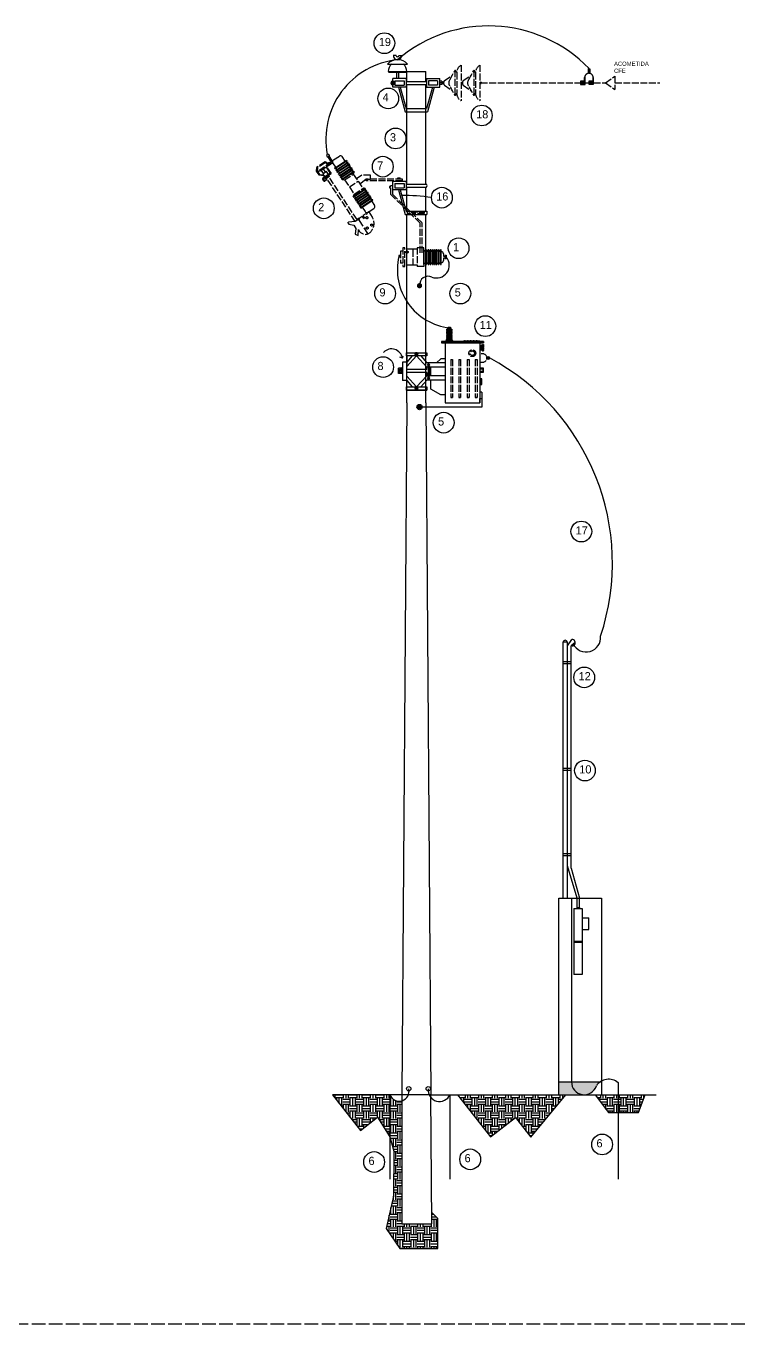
# Model space of a CAD drawing. Header units: millimetres. Extents: x 309 to 1209, y 302 to 902.
# Drawn here: x 466.2 to 623.2, y 301.8 to 587.2 of the extents above; entities that cross this region are included whole.
import ezdxf

# ---------------------------------------------------------------- set-up
doc = ezdxf.new("R2010")
doc.units = ezdxf.units.MM
doc.header["$LTSCALE"] = 0.5
doc.linetypes.add('ACAD_ISO02W100', pattern=[15, 12, -3])
doc.layers.add('VISTA FRONTAL', color=7, linetype='Continuous')
pattern_1 = [(0, (-1587.932, -5024.0727), (1.48828125, 1.48828125), [1.48828125, -1.48828125]), (0, (-1587.932, -5023.5146), (1.48828125, 1.48828125), [1.48828125, -1.48828125]), (0, (-1587.932, -5022.9565), (1.48828125, 1.48828125), [1.48828125, -1.48828125]), (90, (-1587.746, -5022.7704), (-1.48828125, 1.48828125), [1.48828125, -1.48828125]), (90, (-1587.1879, -5022.7704), (-1.48828125, 1.48828125), [1.48828125, -1.48828125]), (90, (-1586.6298, -5022.7704), (-1.48828125, 1.48828125), [1.48828125, -1.48828125])]

# ---------------------------------------------------------------- blocks, each defined once
blk = doc.blocks.new('Borne Primario')
at = {"layer": 'VISTA FRONTAL', "color": 255}
for p, q in [((336.424, 460.499), (336.554, 460.499)), ((336.424, 460.491), (336.554, 460.491)), ((336.424, 460.466), (336.554, 460.466)), ((336.424, 460.458), (336.554, 460.458)), ((336.424, 460.433), (336.554, 460.433)), ((336.424, 460.425), (336.554, 460.425)), ((336.424, 460.4), (336.554, 460.4)), ((336.424, 460.392), (336.554, 460.392)), ((336.424, 460.367), (336.554, 460.367)), ((336.424, 460.359), (336.554, 460.359)), ((336.424, 460.334), (336.554, 460.334)), ((336.424, 460.326), (336.554, 460.326)), ((336.451, 460.524), (336.527, 460.524)), ((336.399, 460.223), (336.579, 460.223)), ((336.424, 460.3), (336.554, 460.3)), ((336.424, 460.293), (336.554, 460.293)), ((336.424, 460.25), (336.424, 460.267)), ((336.424, 460.267), (336.554, 460.267)), ((336.424, 460.25), (336.554, 460.25)), ((336.424, 460.248), (336.554, 460.248)), ((336.554, 460.25), (336.554, 460.267))]:
    blk.add_line(p, q, dxfattribs=at)
for points in [[(336.518, 460.524), (336.461, 460.524), (336.461, 460.558), (336.518, 460.558)], [(336.518, 460.524), (336.47, 460.524), (336.47, 460.55), (336.518, 460.55)]]:
    blk.add_lwpolyline(points, close=True, dxfattribs=at)
blk.add_circle((336.494, 460.535), 0.00617, dxfattribs=at)
for centre, radius, start, end in [((336.425, 460.495), 0.00399, 105.4682, 254.5318), ((336.425, 460.462), 0.00399, 105.4682, 254.5318), ((336.425, 460.429), 0.00399, 105.4682, 254.5318), ((336.425, 460.396), 0.00399, 105.4682, 254.5318), ((336.425, 460.363), 0.00399, 105.4682, 254.5318), ((336.425, 460.33), 0.00399, 105.4682, 254.5318), ((336.409, 460.542), 0.0452, 289.2094, 337.5049), ((336.409, 460.509), 0.0452, 289.2094, 337.5049), ((336.409, 460.476), 0.0452, 289.2094, 337.5049), ((336.409, 460.442), 0.0452, 289.2094, 337.5049), ((336.409, 460.409), 0.0452, 289.2094, 337.5049), ((336.409, 460.376), 0.0452, 289.2094, 337.5049), ((336.409, 460.343), 0.0452, 289.2094, 337.5049), ((336.569, 460.542), 0.0452, 202.4951, 250.7906), ((336.569, 460.509), 0.0452, 202.4951, 250.7906), ((336.569, 460.476), 0.0452, 202.4951, 250.7906), ((336.569, 460.442), 0.0452, 202.4951, 250.7906), ((336.569, 460.409), 0.0452, 202.4951, 250.7906), ((336.569, 460.376), 0.0452, 202.4951, 250.7906), ((336.569, 460.343), 0.0452, 202.4951, 250.7906), ((336.553, 460.495), 0.00399, 285.4682, 74.5318), ((336.553, 460.462), 0.00399, 285.4682, 74.5318), ((336.553, 460.429), 0.00399, 285.4682, 74.5318), ((336.553, 460.396), 0.00399, 285.4682, 74.5318), ((336.553, 460.363), 0.00399, 285.4682, 74.5318), ((336.553, 460.33), 0.00399, 285.4682, 74.5318), ((336.433, 460.215), 0.0346, 104.6502, 165.81), ((336.425, 460.297), 0.00399, 105.4682, 254.5318), ((336.409, 460.31), 0.0452, 289.2094, 337.5049), ((336.569, 460.31), 0.0452, 202.4951, 250.7906), ((336.553, 460.297), 0.00399, 285.4682, 74.5318), ((336.546, 460.215), 0.0346, 14.19, 75.3498)]:
    blk.add_arc(centre, radius, start, end, dxfattribs=at)
blk = doc.blocks.new('AISLADOR TIPO ALFILER')
at = {"layer": 'VISTA FRONTAL', "color": 255}
for p, q in [((324.252, 461.881), (324.187, 461.881)), ((324.32, 461.881), (324.385, 461.881)), ((324.286, 461.485), (324.265, 461.485))]:
    blk.add_line(p, q, dxfattribs=at)
at = {"layer": 'VISTA FRONTAL', "color": 255, "lineweight": 30}
for p, q in [((324.049, 461.676), (324.523, 461.676)), ((324.067, 461.502), (324.505, 461.502)), ((324.084, 461.485), (324.488, 461.485)), ((324.265, 461.485), (324.265, 461.335)), ((324.307, 461.485), (324.307, 461.335))]:
    blk.add_line(p, q, dxfattribs=at)
at = {"layer": 'VISTA FRONTAL', "color": 255}
for centre, radius, start, end in [((324.286, 461.877), 0.0988, 177.9478, 2.0522), ((324.286, 461.881), 0.0338, 180, 0), ((324.286, 461.454), 0.325, 43.1019, 136.8981), ((324.286, 461.502), 0.219, 127.4672, 180), ((324.286, 461.502), 0.219, 0, 52.5328), ((324.094, 461.508), 0.0244, 195.788, 253.8699), ((324.482, 461.508), 0.0244, 286.1301, 344.212)]:
    blk.add_arc(centre, radius, start, end, dxfattribs=at)
blk = doc.blocks.new('TORNILLO')
at = {"layer": 'VISTA FRONTAL', "color": 255}
blk.add_lwpolyline([(324.149, 461.269), (324.129, 461.235), (324.149, 461.2), (324.189, 461.2), (324.209, 461.235), (324.189, 461.269)], close=True, dxfattribs=at)
blk.add_circle((324.169, 461.235), 0.02, dxfattribs=at)

msp = doc.modelspace()

# ---------------------------------------------------------------- hatches: boundary and pattern name
at = {"layer": 'VISTA FRONTAL', "ltscale": 0.25}
for points in [[(552.16, 530.08, 1), (553.33, 530.08, 1)], [(552.16, 503.39, 1), (553.33, 503.39, 1)]]:
    msp.add_hatch(color=0, dxfattribs=at).paths.add_polyline_path(points)
at = {"layer": 'VISTA FRONTAL'}
h = msp.add_hatch(dxfattribs=at)
h.set_pattern_fill('AR-SAND', color=14, scale=0.002344, style=0)
h.set_pattern_definition([(37.5, (-4820.53573, -3895.2457), (-0.0037500733, 0.1147062275), [0, -0.0904875, 0, -0.101203125, 0, -0.0967382813]), (7.5, (-4820.53573, -3895.2457), (0.1053570195, 0.168005883), [0, -0.048815625, 0, -0.0815578125, 0, -0.0312539062]), (327.5, (-4820.60895, -3895.2457), (0.1853888368, 0.0003368402), [0, -0.029765625, 0, -0.10715625, 0, -0.1398984375]), (317.5, (-4820.60895, -3895.2457), (0.1789585435, 0.05224906), [0, -0.0148828125, 0, -0.070246875, 0, -0.0803671875])])
h.paths.add_polyline_path([(586.17, 355.02), (583.36, 355.02), (583.36, 352.21), (588.75, 352.21, -0.395938)])
h.paths.add_polyline_path([(591.61, 354.14, -0.096491), (592.46, 355.02), (586.17, 355.02, 0.395938), (588.75, 352.21), (589.17, 352.21, 0.305031)])
at = {"layer": 'VISTA FRONTAL', "ltscale": 0.25}
h = msp.add_hatch(dxfattribs=at)
h.set_pattern_fill('EARTH', color=23, scale=0.234375, style=0)
h.set_pattern_definition(pattern_1)
h.paths.add_polyline_path([(546.22, 352.21), (533.58, 352.21), (539.78, 344.36), (543.48, 347.28), (546.22, 342.92)])
h.paths.add_polyline_path([(584.9, 352.21), (583.36, 352.21), (561.12, 352.21), (568.38, 342.92), (573.83, 347.18), (577.2, 342.86)])
h.paths.add_polyline_path([(596.4, 352.21), (591.38, 352.21), (594.28, 348.26), (596.4, 348.26)])
h.paths.add_polyline_path([(602.38, 352.21), (596.4, 352.21), (596.4, 348.26), (597.98, 348.26), (600.87, 348.26)])
h = msp.add_hatch(dxfattribs=at)
h.set_pattern_fill('EARTH', color=23, scale=0.234375, style=0)
h.set_pattern_definition(pattern_1)
h.paths.add_polyline_path([(556.75, 325.02), (555.43, 326.27), (555.45, 323.79), (548.83, 323.79), (548.83, 350.87, -0.387471), (546.22, 352.21), (546.22, 342.92), (547.11, 339.81), (547.01, 329.93), (545.43, 322.82), (548.42, 318.42), (556.75, 318.42)])

# ---------------------------------------------------------------- linework, layer by layer
at = {"layer": 'VISTA FRONTAL', "color": 0}
for p, q in [((549.97, 577.17), (554.1, 577.17)), ((562.41, 517.95), (562.61, 517.95)), ((562.41, 517.82), (562.41, 517.95)), ((562.41, 517.95), (565.98, 517.95)), ((562.61, 518.01), (562.8, 518.01)), ((562.61, 517.95), (562.61, 518.01)), ((562.8, 518.01), (562.8, 517.95)), ((563.26, 517.95), (563.26, 518.01)), ((563.26, 518.01), (563.45, 518.01)), ((563.45, 518.01), (563.45, 517.95)), ((563.91, 518.01), (564.09, 518.01)), ((563.91, 517.95), (563.91, 518.01)), ((564.09, 518.01), (564.09, 517.95)), ((564.55, 518.01), (564.74, 518.01)), ((564.55, 517.95), (564.55, 518.01)), ((564.74, 518.01), (564.74, 517.95)), ((565.2, 518.01), (565.39, 518.01)), ((565.2, 517.95), (565.2, 518.01)), ((565.39, 518.01), (565.39, 517.95)), ((565.98, 517.82), (565.98, 517.95)), ((554.6, 512.84), (554.48, 512.62)), ((554.48, 512.62), (554.6, 512.4)), ((554.85, 512.84), (554.6, 512.84)), ((554.6, 512.4), (554.85, 512.4)), ((554.98, 512.62), (554.85, 512.84)), ((554.85, 512.4), (554.98, 512.62)), ((554.6, 510.06), (554.48, 509.84)), ((554.48, 509.84), (554.6, 509.62)), ((554.85, 510.06), (554.6, 510.06)), ((554.6, 509.62), (554.85, 509.62)), ((554.98, 509.84), (554.85, 510.06)), ((554.85, 509.62), (554.98, 509.84)), ((549.97, 504.32), (548.83, 352.21)), ((554.1, 504.32), (555.24, 352.21))]:
    msp.add_line(p, q, dxfattribs=at)
at = {"layer": 'VISTA FRONTAL', "color": 0, "ltscale": 0.25}
for p, q in [((549.97, 575.01), (549.97, 577.17)), ((554.1, 575.01), (554.1, 577.17)), ((549.81, 575.6), (546.87, 575.6)), ((546.87, 573.72), (546.87, 575.6)), ((549.81, 573.72), (546.87, 573.72)), ((547.34, 575.14), (549.34, 575.14)), ((547.34, 575.14), (547.34, 574.18)), ((547.34, 574.18), (549.34, 574.18)), ((548.16, 573.72), (548.16, 573.44)), ((548.53, 573.72), (548.53, 573.44)), ((549.34, 575.14), (549.34, 574.18)), ((549.81, 575.6), (549.81, 573.72)), ((549.81, 575.01), (554.25, 575.01)), ((549.81, 575.01), (554.25, 575.01)), ((549.81, 574.31), (554.25, 574.31)), ((549.97, 552.43), (549.97, 574.31)), ((554.1, 552.43), (554.1, 574.31)), ((554.25, 575.6), (554.25, 573.72)), ((554.25, 575.6), (557.19, 575.6)), ((554.25, 573.72), (557.19, 573.72)), ((556.72, 575.14), (554.72, 575.14)), ((554.72, 575.14), (554.72, 574.18)), ((556.72, 574.18), (554.72, 574.18)), ((555.54, 573.72), (555.54, 573.44)), ((555.91, 573.72), (555.91, 573.44)), ((556.72, 575.14), (556.72, 574.18)), ((557.19, 573.72), (557.19, 575.6)), ((557.66, 575.04), (557.66, 574.29)), ((548.16, 573.44), (549.6, 568.33)), ((548.53, 573.44), (549.77, 569.04)), ((555.54, 573.44), (554.28, 569.04)), ((555.91, 573.44), (554.47, 568.33)), ((549.6, 568.33), (554.47, 568.33)), ((549.77, 569.04), (554.28, 569.04)), ((549.81, 553.02), (546.87, 553.02)), ((546.87, 551.14), (546.87, 553.02)), ((549.81, 551.14), (546.87, 551.14)), ((547.34, 552.56), (549.34, 552.56)), ((547.34, 552.56), (547.34, 551.6)), ((547.34, 551.6), (549.34, 551.6)), ((548.16, 551.14), (548.16, 550.85)), ((548.16, 550.85), (549.6, 545.75)), ((548.53, 551.14), (548.53, 550.85)), ((548.53, 550.85), (549.77, 546.45)), ((549.34, 552.56), (549.34, 551.6)), ((549.81, 553.02), (549.81, 551.14)), ((549.81, 552.43), (554.25, 552.43)), ((549.81, 552.43), (554.25, 552.43)), ((549.81, 551.73), (554.25, 551.73)), ((549.97, 546.45), (549.97, 551.73)), ((554.1, 546.45), (554.1, 551.73)), ((549.6, 545.75), (554.35, 545.75)), ((549.77, 546.45), (554.35, 546.45)), ((549.97, 504.32), (549.97, 545.75)), ((549.97, 545.75), (554.35, 545.75)), ((554.1, 504.32), (554.1, 545.75)), ((554.35, 546.45), (554.35, 545.75)), ((557.54, 517.82), (566.82, 517.82)), ((558.38, 517.82), (557.54, 517.82)), ((557.54, 517.82), (557.54, 517.54)), ((557.54, 517.54), (566.82, 517.54)), ((566.82, 517.82), (558.38, 517.82)), ((558.38, 517.54), (558.38, 504.32)), ((558.38, 517.54), (558.38, 514.73)), ((566.54, 517.82), (565.98, 517.82)), ((565.98, 517.54), (565.98, 504.32)), ((566.82, 517.82), (566.82, 517.54)), ((548.97, 514.12), (548.44, 514.35)), ((548.97, 514.12), (549.16, 514.65)), ((549.77, 515.35), (554.35, 515.35)), ((549.77, 515.35), (549.77, 514.64)), ((554.35, 514.64), (549.77, 514.64)), ((549.97, 514.64), (549.97, 513.23)), ((551.13, 514.64), (549.97, 513.23)), ((549.97, 512.29), (552.06, 514.64)), ((552.07, 514.64), (551.13, 514.64)), ((552.07, 514.64), (554.35, 512.15)), ((553, 514.64), (554.35, 513.09)), ((554.35, 515.35), (554.35, 514.64)), ((557.45, 514.03), (556.51, 513.09)), ((558.38, 514.03), (557.45, 514.03)), ((558.38, 514.73), (558.38, 513.79)), ((549.03, 511.92), (548.1, 511.92)), ((548.1, 510.75), (548.1, 511.92)), ((549.97, 513.23), (549.03, 513.23)), ((549.03, 513.23), (549.03, 509.26)), ((549.03, 511.68), (549.03, 512.15)), ((549.03, 510.98), (549.03, 510.51)), ((549.97, 513.23), (549.97, 512.29)), ((554.35, 511.68), (549.97, 511.68)), ((554.35, 510.98), (549.97, 510.98)), ((558.38, 513.09), (554.35, 513.09)), ((558.38, 512.15), (554.35, 512.15)), ((554.35, 511.68), (554.35, 512.15)), ((554.35, 510.98), (554.35, 510.28)), ((554.69, 510.28), (554.69, 512.15)), ((554.97, 510.28), (554.97, 512.15)), ((555.21, 510.28), (555.21, 512.15)), ((549.03, 510.75), (548.1, 510.75)), ((549.97, 509.26), (549.03, 509.26)), ((549.97, 509.26), (549.97, 510.2)), ((549.97, 510.2), (552.06, 507.85)), ((549.97, 507.85), (549.97, 509.26)), ((549.97, 509.26), (551.12, 507.85)), ((552.06, 507.85), (554.35, 510.28)), ((553, 507.85), (554.35, 509.34)), ((558.38, 510.28), (554.35, 510.28)), ((558.38, 509.34), (554.35, 509.34)), ((555.21, 507.32), (555.21, 509.34)), ((558.38, 510.04), (558.38, 506.76)), ((549.77, 507.85), (554.35, 507.85)), ((549.77, 507.85), (549.77, 507.14)), ((549.77, 507.14), (554.35, 507.14)), ((554.1, 507.14), (549.97, 507.14)), ((552.06, 507.85), (553, 507.85)), ((554.35, 507.85), (554.35, 507.14)), ((557.45, 506.06), (555.21, 507.32)), ((558.38, 506.06), (557.45, 506.06)), ((566.45, 506.67), (565.98, 506.67)), ((565.98, 504.32), (565.98, 505.26)), ((565.98, 505.26), (566.45, 505.26)), ((566.45, 506.67), (566.45, 505.26)), ((566.45, 505.26), (566.45, 503.39)), ((566.45, 503.39), (552.75, 503.39)), ((558.38, 504.32), (565.98, 504.32)), ((583.36, 395.43), (586.17, 395.43)), ((583.36, 395.43), (584.3, 395.43)), ((555.24, 352.21), (533.58, 352.21)), ((533.58, 352.21), (539.78, 344.36)), ((548.83, 352.21), (548.83, 323.79)), ((555.24, 352.21), (583.36, 352.21)), ((555.45, 323.79), (555.24, 352.21)), ((561.12, 352.21), (568.38, 342.92)), ((577.2, 342.86), (584.9, 352.21)), ((591.38, 352.21), (594.28, 348.26)), ((600.87, 348.26), (602.38, 352.21)), ((594.28, 348.26), (597.98, 348.26)), ((597.98, 348.26), (600.87, 348.26)), ((539.78, 344.36), (543.48, 347.28)), ((543.48, 347.28), (546.22, 342.92)), ((568.38, 342.92), (573.83, 347.18)), ((573.83, 347.18), (577.2, 342.86)), ((546.22, 342.92), (547.11, 339.81)), ((547.11, 339.81), (547.01, 329.93)), ((547.01, 329.93), (545.43, 322.82)), ((556.75, 325.02), (555.43, 326.27)), ((545.43, 322.82), (548.42, 318.42)), ((548.83, 323.79), (555.45, 323.79)), ((556.75, 318.42), (556.75, 325.02)), ((548.42, 318.42), (556.75, 318.42))]:
    msp.add_line(p, q, dxfattribs=at)
at = {"layer": 'VISTA FRONTAL', "color": 0, "linetype": 'ACAD_ISO02W100', "ltscale": 0.25}
for p, q in [((559.45, 575.41), (560.53, 577.4)), ((560.53, 577.4), (560.53, 571.9)), ((560.91, 576.93), (560.91, 572.44)), ((561.91, 578.58), (561.91, 570.73)), ((563.57, 575.41), (564.66, 577.4)), ((564.66, 577.4), (564.66, 571.9)), ((565.04, 576.93), (565.04, 572.44)), ((566.03, 578.58), (566.03, 570.73)), ((589.9, 577.65), (589.79, 577.77)), ((589.79, 577.77), (589.79, 576.88)), ((589.79, 576.88), (589.88, 576.88)), ((589.88, 576.88), (589.88, 577.65)), ((589.88, 577.65), (589.88, 577.65)), ((589.88, 577.65), (589.88, 576.88)), ((589.88, 577.65), (590.09, 577.65)), ((589.88, 576.88), (589.88, 576.88)), ((589.88, 576.88), (590.09, 576.88)), ((589.88, 576.88), (589.88, 576.88)), ((589.94, 576.88), (589.94, 576.79)), ((589.94, 576.79), (589.98, 576.79)), ((589.96, 577.76), (589.96, 577.81)), ((589.96, 577.81), (590, 577.81)), ((589.97, 577.74), (589.96, 577.76)), ((589.97, 577.65), (589.97, 577.74)), ((589.98, 577.65), (589.97, 577.65)), ((589.98, 576.79), (589.98, 576.88)), ((589.99, 577.74), (590, 577.76)), ((589.99, 577.74), (589.99, 577.65)), ((590, 577.76), (590, 577.81)), ((590, 576.88), (590, 576.79)), ((590, 576.79), (590.04, 576.79)), ((590.04, 576.79), (590.04, 576.88)), ((590.07, 577.65), (590.18, 577.77)), ((590.09, 576.88), (590.09, 577.65)), ((590.18, 576.88), (590.09, 576.88)), ((590.18, 577.77), (590.18, 576.88)), ((557.66, 575.04), (557.19, 575.04)), ((557.66, 574.67), (557.19, 574.67)), ((557.66, 574.29), (557.19, 574.29)), ((557.66, 574.84), (557.78, 574.84)), ((557.78, 574.52), (557.66, 574.52)), ((557.78, 574.84), (557.78, 574.52)), ((557.78, 574.75), (557.88, 574.75)), ((557.88, 574.63), (557.78, 574.63)), ((557.88, 574.75), (557.88, 574.84)), ((557.88, 574.84), (557.88, 574.52)), ((558.04, 574.84), (557.88, 574.84)), ((557.88, 574.75), (557.88, 574.63)), ((557.88, 574.52), (558.04, 574.52)), ((558.04, 574.76), (557.94, 574.76)), ((557.94, 574.76), (557.94, 574.59)), ((557.94, 574.59), (558.04, 574.59)), ((558.04, 574.84), (558.04, 574.76)), ((558.04, 574.59), (558.04, 574.52)), ((558.24, 575.16), (559.95, 576.38)), ((558.24, 574.14), (559.95, 572.92)), ((559.45, 573.89), (560.53, 571.9)), ((561.91, 574.75), (562.01, 574.75)), ((562.01, 574.63), (561.91, 574.63)), ((562.01, 574.75), (562.01, 574.84)), ((562.01, 574.84), (562.01, 574.52)), ((562.17, 574.84), (562.01, 574.84)), ((562.01, 574.75), (562.01, 574.63)), ((562.01, 574.52), (562.17, 574.52)), ((562.17, 574.76), (562.06, 574.76)), ((562.06, 574.76), (562.06, 574.59)), ((562.06, 574.59), (562.17, 574.59)), ((562.17, 574.84), (562.17, 574.76)), ((562.17, 574.59), (562.17, 574.52)), ((562.37, 575.16), (564.08, 576.38)), ((562.37, 574.14), (564.08, 572.92)), ((563.57, 573.89), (564.66, 571.9)), ((566.03, 574.75), (566.13, 574.75)), ((566.13, 574.63), (566.03, 574.63)), ((566.13, 574.75), (566.13, 574.84)), ((566.13, 574.84), (566.13, 574.52)), ((566.29, 574.84), (566.13, 574.84)), ((566.13, 574.75), (566.13, 574.63)), ((566.13, 574.52), (566.29, 574.52)), ((566.29, 574.76), (566.19, 574.76)), ((566.19, 574.76), (566.19, 574.59)), ((566.19, 574.68), (588.97, 574.68)), ((566.19, 574.59), (566.29, 574.59)), ((566.29, 574.84), (566.29, 574.76)), ((566.29, 574.59), (566.29, 574.52)), ((588.97, 575.06), (588.1, 575.06)), ((588.1, 575.06), (588.1, 574.84)), ((588.1, 574.84), (588.97, 574.84)), ((588.1, 574.57), (588.1, 574.35)), ((588.97, 574.57), (588.1, 574.57)), ((588.1, 574.35), (588.97, 574.35)), ((589.14, 575.88), (588.97, 575.88)), ((588.97, 575.88), (588.97, 574.57)), ((588.97, 574.35), (588.97, 574.57)), ((588.97, 574.35), (589.14, 574.35)), ((589.14, 574.35), (589.14, 575.88)), ((589.14, 574.68), (590.85, 574.68)), ((590.85, 575.08), (589.97, 575.08)), ((589.97, 575.08), (589.97, 574.86)), ((589.97, 574.86), (590.85, 574.86)), ((589.97, 574.59), (589.97, 574.37)), ((590.85, 574.59), (589.97, 574.59)), ((589.97, 574.37), (590.85, 574.37)), ((590.85, 575.9), (590.85, 574.59)), ((590.85, 575.9), (591.02, 575.9)), ((590.85, 574.37), (590.85, 574.59)), ((590.85, 574.37), (591.02, 574.37)), ((591.02, 574.37), (591.02, 575.9)), ((591.02, 574.68), (593.65, 574.68)), ((593.65, 574.68), (595.69, 576.15)), ((593.65, 574.68), (595.69, 573.2)), ((595.69, 576.15), (595.69, 573.2)), ((595.69, 574.68), (605.6, 574.68)), ((532.01, 557.08), (530.29, 555.95)), ((532.01, 557.3), (530.48, 556.3)), ((533.39, 557.23), (530.58, 555.37)), ((533.71, 557.1), (530.73, 555.14)), ((532.6, 556.98), (532.01, 557.3)), ((532.51, 556.81), (532.01, 557.08)), ((533.17, 556.74), (532.22, 556.12)), ((532.61, 559.02), (532.33, 558.84)), ((533.39, 557.23), (532.33, 558.84)), ((532.51, 556.81), (532.59, 556.7)), ((532.93, 557.2), (532.6, 556.98)), ((533.64, 557.45), (532.61, 559.02)), ((533.06, 557.01), (532.93, 557.2)), ((533.17, 556.74), (533.17, 556.74)), ((530.12, 556.06), (530.03, 555.29)), ((530.03, 555.29), (530.6, 554.43)), ((530.48, 556.3), (530.12, 556.06)), ((530.29, 555.95), (530.22, 555.34)), ((530.22, 555.34), (530.74, 554.56)), ((530.73, 555.14), (530.58, 555.37)), ((530.6, 554.43), (531.68, 554.31)), ((530.74, 554.56), (531.58, 554.47)), ((531.64, 554.74), (531.18, 555.43)), ((532.27, 555.16), (531.47, 554.63)), ((531.47, 554.63), (531.89, 553.99)), ((532.1, 555.05), (531.65, 555.74)), ((533.1, 554.78), (531.89, 553.99)), ((532, 553.82), (531.9, 553.76)), ((533.31, 554.69), (532, 553.82)), ((532.8, 554.35), (532, 553.82)), ((532, 553.82), (532.15, 553.59)), ((532.96, 554.12), (532.15, 553.59)), ((532.22, 556.12), (533.1, 554.78)), ((532.7, 554.52), (532.27, 555.16)), ((538.59, 544.19), (532.32, 553.7)), ((532.47, 555.97), (533.31, 554.69)), ((532.96, 554.12), (532.8, 554.35)), ((539, 544.64), (532.82, 554.03)), ((536.28, 553.35), (538.19, 554.61)), ((538.19, 554.61), (540.26, 551.46)), ((540.07, 554.38), (538.89, 553.54)), ((541.95, 554.38), (540.07, 554.38)), ((541.95, 553.53), (541.95, 554.38)), ((548.07, 553.53), (547.99, 553.77)), ((547.99, 553.77), (548.48, 553.77)), ((548.4, 553.53), (548.48, 553.77)), ((535.72, 553.4), (536.08, 553.4)), ((536.28, 553.35), (538.35, 550.21)), ((537.32, 551.78), (539.22, 553.04)), ((538.35, 550.21), (540.26, 551.46)), ((541.01, 553.53), (539.65, 552.39)), ((548.98, 553.53), (541.01, 553.53)), ((541.01, 553.16), (541.01, 553.53)), ((541.01, 553.53), (541.95, 553.53)), ((548.98, 553.16), (541.01, 553.16)), ((546.41, 551.87), (546.13, 551.87)), ((546.13, 551.87), (546.13, 551.57)), ((546.13, 551.57), (546.41, 551.57)), ((546.41, 550.1), (546.41, 552.08)), ((546.41, 552.08), (546.88, 552.08)), ((546.88, 550.1), (546.88, 552.08)), ((548.98, 553.16), (548.98, 553.53)), ((538.17, 549.68), (538.31, 550.01)), ((538.31, 550.01), (538.35, 550.21)), ((552.86, 543.86), (546.41, 550.1)), ((553.31, 543.88), (546.86, 550.12)), ((539.44, 544.93), (540.15, 545.4)), ((540.52, 544.84), (540.15, 545.4)), ((540.92, 545.91), (540.31, 545.51)), ((540.31, 545.51), (540.68, 544.94)), ((541.03, 545.73), (540.92, 545.91)), ((541.26, 545.88), (541.03, 545.73)), ((541.57, 546.34), (541.14, 546.06)), ((541.14, 546.06), (541.26, 545.88)), ((541.57, 546.34), (542.34, 545.16)), ((550.32, 546.32), (550.06, 546.32)), ((550.06, 546.32), (550.06, 545.96)), ((550.06, 545.96), (550.68, 545.97)), ((550.81, 546.3), (553.8, 546.3)), ((553.8, 545.95), (551.16, 545.96)), ((553.8, 546.3), (553.8, 545.95)), ((538.59, 544.19), (536.93, 544.03)), ((536.93, 544.03), (537.22, 543.58)), ((537.22, 543.58), (538.28, 543.38)), ((538.28, 543.38), (538.74, 542.69)), ((539.52, 544.8), (538.59, 544.19)), ((538.74, 542.69), (538.6, 541.41)), ((539.44, 544.93), (539, 544.64)), ((539.23, 541.09), (539.32, 542.41)), ((539.52, 544.8), (539.44, 544.93)), ((539.48, 544.4), (539.52, 544.8)), ((539.48, 544.39), (541.42, 541.45)), ((540.52, 544.84), (540.68, 544.94)), ((552.86, 537.32), (552.86, 543.86)), ((553.33, 537.32), (553.33, 543.86)), ((538.6, 541.41), (539.23, 541.09)), ((548.56, 536.69), (548.2, 536.69)), ((548.2, 536.69), (548.2, 536.36)), ((549.09, 537.66), (548.56, 537.66)), ((548.56, 537.66), (548.56, 535.06)), ((548.56, 536.36), (548.56, 536.69)), ((549.51, 538.41), (549.09, 538.41)), ((549.09, 538.41), (549.09, 534.31)), ((549.51, 534.31), (549.51, 538.41)), ((551.36, 538.14), (549.51, 538.14)), ((552.26, 538.14), (551.36, 538.14)), ((551.36, 534.58), (551.36, 538.14)), ((553.67, 538.41), (552.26, 538.41)), ((552.26, 538.41), (552.26, 534.31)), ((553.67, 537.94), (553.67, 538.41)), ((557.98, 537.12), (557.98, 536.57)), ((557.98, 536.57), (558.36, 536.57)), ((558.36, 536.78), (558.36, 535.96)), ((558.36, 536.78), (558.62, 536.78)), ((558.62, 536.78), (558.62, 535.96)), ((548.56, 536.36), (548.2, 536.36)), ((549.09, 535.06), (548.56, 535.06)), ((549.09, 534.31), (549.51, 534.31)), ((551.38, 534.58), (549.51, 534.58)), ((552.26, 534.58), (551.36, 534.58)), ((553.67, 534.31), (552.26, 534.31)), ((553.67, 534.77), (553.67, 534.31)), ((557.98, 536.14), (557.98, 535.6)), ((558.36, 536.14), (557.98, 536.14)), ((558.62, 535.96), (558.36, 535.96)), ((565.98, 516.93), (566.2, 516.93)), ((566.2, 516.93), (566.2, 515.93)), ((566.2, 516.87), (566.34, 516.87)), ((566.2, 515.99), (566.2, 516.6)), ((566.34, 516.93), (566.34, 515.93)), ((566.34, 516.93), (566.46, 516.93)), ((566.34, 515.99), (566.34, 516.87)), ((566.34, 515.99), (566.34, 516.6)), ((566.46, 516.93), (566.6, 517.12)), ((566.46, 516.93), (566.46, 515.93)), ((566.6, 517.12), (566.6, 515.74)), ((566.6, 517.12), (566.8, 517.12)), ((566.8, 517), (566.69, 517)), ((566.69, 517), (566.69, 516.91)), ((566.69, 516.91), (566.8, 516.91)), ((566.69, 516.8), (566.69, 516.71)), ((566.69, 516.71), (566.8, 516.71)), ((566.8, 516.8), (566.7, 516.8)), ((566.8, 516.61), (566.7, 516.61)), ((566.7, 516.61), (566.7, 516.52)), ((566.8, 517.12), (566.8, 517)), ((566.8, 516.91), (566.8, 516.8)), ((566.8, 516.71), (566.8, 516.61)), ((559.59, 513.88), (559.98, 513.88)), ((559.59, 513.88), (559.59, 505.52)), ((559.98, 513.88), (559.98, 505.52)), ((561.35, 513.88), (561.73, 513.88)), ((561.35, 513.88), (561.35, 505.52)), ((561.73, 513.88), (561.73, 505.52)), ((563.25, 513.88), (563.63, 513.88)), ((563.25, 513.88), (563.25, 505.52)), ((563.63, 513.88), (563.63, 505.52)), ((565.01, 513.88), (565.39, 513.88)), ((565.01, 513.88), (565.01, 505.52)), ((565.39, 513.88), (565.39, 505.52)), ((566.2, 515.93), (565.98, 515.93)), ((566.2, 515.99), (566.34, 515.99)), ((566.46, 515.93), (566.34, 515.93)), ((566.46, 515.93), (566.6, 515.74)), ((566.59, 515.75), (566.82, 515.75)), ((566.7, 516.52), (566.8, 516.52)), ((566.8, 516.42), (566.7, 516.42)), ((566.7, 516.42), (566.7, 516.33)), ((566.7, 516.33), (566.81, 516.33)), ((566.81, 516.22), (566.71, 516.22)), ((566.71, 516.22), (566.71, 516.13)), ((566.71, 516.13), (566.81, 516.13)), ((566.81, 516.03), (566.71, 516.03)), ((566.71, 516.03), (566.71, 515.94)), ((566.71, 515.94), (566.82, 515.94)), ((566.82, 515.87), (566.71, 515.87)), ((566.71, 515.87), (566.71, 515.83)), ((566.71, 515.83), (566.82, 515.83)), ((566.8, 516.52), (566.8, 516.42)), ((566.81, 516.33), (566.81, 516.22)), ((566.81, 516.13), (566.81, 516.03)), ((566.82, 515.94), (566.82, 515.87)), ((566.82, 515.83), (566.82, 515.75)), ((567.55, 513.86), (567.55, 514.51)), ((567.55, 514.31), (567.77, 514.31)), ((567.77, 514.01), (567.55, 514.01)), ((567.77, 514.4), (567.77, 513.94)), ((567.83, 514.43), (567.83, 513.9)), ((567.83, 514.43), (568.05, 514.43)), ((568.05, 513.9), (567.83, 513.9)), ((567.9, 514.43), (567.9, 513.9)), ((568.05, 514.43), (568.05, 513.9)), ((568.05, 514.29), (568.13, 514.29)), ((568.05, 514.25), (568.1, 514.25)), ((568.1, 514.14), (568.05, 514.14)), ((568.13, 514.09), (568.05, 514.09)), ((568.1, 514.25), (568.1, 514.14)), ((568.13, 514.29), (568.13, 514.09)), ((566.82, 511.98), (565.94, 511.98)), ((565.94, 511.81), (566.64, 511.81)), ((566.64, 511.22), (565.94, 511.22)), ((565.94, 511.07), (566.82, 511.07)), ((566.64, 511.81), (566.64, 511.22)), ((566.82, 511.07), (566.82, 511.98)), ((566.41, 509.58), (565.94, 509.58)), ((565.94, 509.37), (566.27, 509.37)), ((566.27, 508.5), (565.94, 508.5)), ((565.94, 508.33), (566.41, 508.33)), ((566.27, 509.37), (566.27, 508.5)), ((566.41, 508.33), (566.41, 509.58)), ((559.98, 505.52), (559.59, 505.52)), ((559.59, 505.52), (559.98, 505.52)), ((561.73, 505.52), (561.35, 505.52)), ((561.35, 505.52), (561.73, 505.52)), ((563.63, 505.52), (563.25, 505.52)), ((563.25, 505.52), (563.63, 505.52)), ((565.39, 505.52), (565.01, 505.52)), ((565.01, 505.52), (565.39, 505.52))]:
    msp.add_line(p, q, dxfattribs=at)
at = {"layer": 'VISTA FRONTAL', "color": 255}
for p, q in [((534.36, 556.11), (533.71, 557.1)), ((533.84, 557.75), (535.12, 558.58)), ((534.06, 555.92), (536.71, 557.66)), ((534.14, 555.81), (536.78, 557.55)), ((534.33, 555.51), (536.98, 557.25)), ((534.41, 555.4), (537.05, 557.14)), ((534.59, 555.12), (537.24, 556.86)), ((534.66, 555.01), (537.31, 556.75)), ((536.42, 557.46), (535.77, 558.45)), ((536.71, 557.66), (536.78, 557.55)), ((536.87, 556.61), (537.24, 556.86)), ((536.98, 557.25), (537.05, 557.14)), ((537.24, 556.86), (537.31, 556.75)), ((534.06, 555.92), (534.36, 556.11)), ((534.14, 555.81), (534.06, 555.92)), ((534.41, 555.4), (534.33, 555.51)), ((534.59, 555.12), (534.96, 555.36)), ((534.66, 555.01), (534.59, 555.12)), ((534.86, 554.71), (537.51, 556.45)), ((534.93, 554.6), (534.86, 554.71)), ((534.93, 554.6), (537.58, 556.34)), ((535.12, 554.31), (537.77, 556.06)), ((535.19, 554.21), (535.12, 554.31)), ((535.19, 554.21), (537.84, 555.95)), ((535.39, 553.91), (538.03, 555.65)), ((535.46, 553.8), (535.39, 553.91)), ((535.46, 553.8), (538.11, 555.54)), ((535.65, 553.51), (538.3, 555.25)), ((535.72, 553.4), (538.37, 555.14)), ((537.51, 556.45), (537.58, 556.34)), ((537.77, 556.06), (537.84, 555.95)), ((538.03, 555.65), (538.11, 555.54)), ((538.3, 555.25), (538.37, 555.14)), ((535.72, 553.4), (535.65, 553.51)), ((538.17, 549.68), (540.82, 551.43)), ((538.24, 549.57), (540.89, 551.32)), ((538.43, 549.28), (541.08, 551.03)), ((538.5, 549.17), (541.15, 550.92)), ((540.89, 551.32), (540.82, 551.43)), ((541.15, 550.92), (541.08, 551.03)), ((538.17, 549.68), (538.24, 549.57)), ((538.43, 549.28), (538.5, 549.17)), ((538.7, 548.88), (541.35, 550.62)), ((538.7, 548.88), (538.77, 548.77)), ((538.77, 548.77), (541.42, 550.51)), ((538.96, 548.48), (541.61, 550.23)), ((538.96, 548.48), (539.03, 548.37)), ((539.03, 548.37), (541.68, 550.12)), ((539.23, 548.07), (541.87, 549.82)), ((539.23, 548.07), (539.3, 547.97)), ((539.3, 547.97), (541.95, 549.71)), ((539.3, 547.97), (539.67, 548.21)), ((539.49, 547.68), (542.13, 549.43)), ((539.56, 547.57), (542.2, 549.32)), ((539.75, 547.27), (542.4, 549.02)), ((539.83, 547.16), (542.47, 548.91)), ((541.42, 550.51), (541.35, 550.62)), ((541.58, 549.46), (541.95, 549.71)), ((541.68, 550.12), (541.61, 550.23)), ((541.95, 549.71), (541.87, 549.82)), ((542.2, 549.32), (542.13, 549.43)), ((542.18, 548.71), (542.83, 547.73)), ((542.47, 548.91), (542.4, 549.02)), ((539.49, 547.68), (539.56, 547.57)), ((539.75, 547.27), (539.83, 547.16)), ((539.83, 547.16), (540.12, 547.36)), ((540.12, 547.36), (540.77, 546.37)), ((541.42, 546.24), (542.69, 547.08)), ((553.67, 534.77), (553.67, 537.94)), ((553.8, 537.94), (553.67, 537.94)), ((553.8, 534.77), (553.8, 537.94)), ((554.15, 534.77), (554.15, 537.94)), ((554.28, 537.94), (554.15, 537.94)), ((554.28, 534.77), (554.28, 537.94)), ((554.64, 534.77), (554.64, 537.94)), ((554.77, 537.94), (554.64, 537.94)), ((554.77, 534.77), (554.77, 537.94)), ((555.11, 534.77), (555.11, 537.94)), ((555.24, 537.94), (555.11, 537.94)), ((555.24, 534.77), (555.24, 537.94)), ((555.59, 534.77), (555.59, 537.94)), ((555.73, 537.94), (555.59, 537.94)), ((555.73, 537.5), (555.73, 537.94)), ((555.73, 534.77), (555.73, 537.94)), ((556.06, 534.77), (556.06, 537.94)), ((556.2, 537.94), (556.06, 537.94)), ((556.2, 534.77), (556.2, 537.94)), ((556.42, 534.77), (556.42, 537.94)), ((556.55, 537.94), (556.42, 537.94)), ((556.55, 537.5), (556.55, 537.94)), ((556.55, 534.77), (556.55, 537.94)), ((556.89, 534.77), (556.89, 537.94)), ((557.02, 537.94), (556.89, 537.94)), ((557.02, 534.77), (557.02, 537.94)), ((557.38, 534.77), (557.38, 537.94)), ((557.51, 537.94), (557.38, 537.94)), ((557.51, 534.77), (557.51, 537.94)), ((553.67, 534.77), (553.8, 534.77)), ((554.15, 534.77), (554.28, 534.77)), ((554.64, 534.77), (554.77, 534.77)), ((555.11, 534.77), (555.24, 534.77)), ((555.59, 534.77), (555.73, 534.77)), ((555.73, 534.77), (555.73, 535.22)), ((556.06, 534.77), (556.2, 534.77)), ((556.42, 534.77), (556.55, 534.77)), ((556.55, 534.77), (556.55, 535.22)), ((556.89, 534.77), (557.02, 534.77)), ((557.38, 534.77), (557.51, 534.77)), ((557.51, 534.77), (557.51, 535.13))]:
    msp.add_line(p, q, dxfattribs=at)
at = {"layer": 'VISTA FRONTAL', "color": 170, "ltscale": 0.25}
for p, q in [((584.3, 395.43), (584.3, 451.68)), ((585.24, 451.68), (584.3, 451.68)), ((585.24, 450.91), (586.22, 452.29)), ((585.24, 395.43), (585.24, 451.68)), ((586.08, 450.94), (586.99, 451.69)), ((586.08, 401.99), (586.08, 450.91)), ((584.3, 447.46), (586.08, 447.46)), ((584.3, 446.99), (586.08, 446.99)), ((584.3, 424.02), (586.08, 424.02)), ((584.3, 423.56), (586.08, 423.56)), ((584.3, 405.27), (586.08, 405.27)), ((584.3, 395.43), (584.3, 404.81)), ((584.3, 404.81), (586.08, 404.81)), ((587.41, 395.43), (585.24, 402.5)), ((586.08, 401.99), (587.89, 395.43)), ((587.41, 393.39), (587.41, 395.43)), ((587.89, 393.39), (587.89, 395.43)), ((586.65, 393.15), (586.65, 378.61)), ((586.65, 393.15), (588.53, 393.15)), ((587.41, 393.15), (587.41, 393.39)), ((587.41, 393.39), (587.89, 393.39)), ((587.89, 393.39), (587.89, 393.15)), ((588.53, 393.15), (588.53, 378.61)), ((588.53, 391.09), (589.95, 391.09)), ((589.95, 388.49), (589.95, 391.09)), ((588.53, 388.49), (589.95, 388.49)), ((588.53, 385.88), (586.65, 385.88)), ((588.53, 385.7), (586.65, 385.7)), ((588.53, 378.61), (586.65, 378.61))]:
    msp.add_line(p, q, dxfattribs=at)
at = {"layer": 'VISTA FRONTAL', "color": 14}
for p, q in [((583.36, 352.21), (583.36, 395.43)), ((583.36, 395.43), (592.74, 395.43)), ((586.17, 395.43), (586.17, 355.02)), ((592.74, 395.43), (592.74, 352.21)), ((583.36, 355.02), (592.74, 355.02)), ((583.36, 352.21), (604.78, 352.21))]:
    msp.add_line(p, q, dxfattribs=at)
at = {"layer": 'VISTA FRONTAL', "color": 86, "lineweight": 30}
for p, q in [((596.4, 354.85), (596.4, 333.64)), ((546.22, 352.21), (546.22, 333.64)), ((559.44, 352.21), (559.44, 333.64))]:
    msp.add_line(p, q, dxfattribs=at)
at = {"layer": 'VISTA FRONTAL', "color": 23, "linetype": 'ACAD_ISO02W100', "ltscale": 0.5}
msp.add_line((1209.23, 301.78), (309.23, 301.78), dxfattribs=at)
at = {"layer": 'VISTA FRONTAL', "color": 0, "ltscale": 0.25}
for centre, radius in [((545.02, 583.4), 2.28), ((545.87, 571.25), 2.28), ((566.43, 567.5), 2.28), ((547.47, 562.45), 2.28), ((544.67, 556.25), 2.28), ((557.65, 549.44), 2.28), ((531.7, 547.09), 2.28), ((561.34, 538.31), 2.28), ((545.18, 528.35), 2.28), ((561.72, 528.35), 2.28), ((567.21, 521.19), 2.28), ((544.74, 512.18), 2.28), ((552.75, 503.39), 0.582), ((558.05, 499.97), 2.28), ((588.31, 476.03), 2.28), ((588.95, 443.96), 2.28), ((589.11, 423.47), 2.28), ((550.37, 353.5), 0.474), ((554.65, 353.5), 0.474), ((592.89, 341.26), 2.28), ((542.76, 337.4), 2.28), ((563.88, 337.99), 2.28)]:
    msp.add_circle(centre, radius, dxfattribs=at)
at = {"layer": 'VISTA FRONTAL', "color": 0, "linetype": 'ACAD_ISO02W100', "ltscale": 0.25}
for centre, radius in [((538.18, 554.86), 0.0472), ((540.49, 551.36), 0.0472), ((541.17, 545.03), 0.234), ((541.25, 542.76), 0.234), ((542.24, 543.41), 0.234), ((550.01, 537.48), 0.233), ((564.34, 515.24), 0.752), ((564.34, 515.24), 0.752), ((564.34, 515.24), 0.491)]:
    msp.add_circle(centre, radius, dxfattribs=at)
at = {"layer": 'VISTA FRONTAL', "color": 0}
for centre in [(554.73, 512.62), (554.73, 509.84)]:
    msp.add_circle(centre, 0.126, dxfattribs=at)
at = {"layer": 'VISTA FRONTAL', "color": 1}
for centre, radius, start, end in [((567.93, 556.52), 30.67, 43.9672, 130.7292), ((549.72, 562.28), 17.57, 95.8997, 190.9742), ((560.78, 533.64), 12.91, 167.076, 263.7156), ((544.04, 469.12), 51.11, 341.6525, 61.8658), ((589.38, 452.73), 3.18, 206.4078, 5.512)]:
    msp.add_arc(centre, radius, start, end, dxfattribs=at)
at = {"layer": 'VISTA FRONTAL', "color": 0, "linetype": 'ACAD_ISO02W100', "ltscale": 0.25}
for centre, radius, start, end in [((560.45, 576.95), 0.461, 357.5131, 79.7555), ((562.94, 576.83), 2.04, 120.5925, 177.2815), ((564.58, 576.95), 0.461, 357.5131, 79.7555), ((567.07, 576.83), 2.04, 120.5925, 177.2815), ((590.06, 575.8), 1, 96.8826, 175.1554), ((589.94, 575.79), 1, 6.1577, 84.4305), ((558.78, 574.65), 0.746, 136.4919, 223.5081), ((560.38, 574.65), 1.2, 140.8605, 219.1395), ((562.91, 574.65), 0.746, 136.4919, 223.5081), ((564.51, 574.65), 1.2, 140.8605, 219.1395), ((560.45, 572.42), 0.461, 280.2445, 2.4869), ((562.94, 572.48), 2.04, 182.7185, 239.4075), ((564.58, 572.42), 0.461, 280.2445, 2.4869), ((567.07, 572.48), 2.04, 182.7185, 239.4075), ((532.55, 558.6), 0.185, 139.6889, 287.0422), ((532.74, 558.72), 0.185, 319.6889, 107.0422), ((531.9, 553.53), 0.456, 90.7271, 22.4458), ((531.97, 553.51), 0.257, 106.4347, 26.0964), ((537.53, 555.14), 0.834, 321.0224, 0.091), ((540.49, 550.66), 0.834, 66.6402, 105.7087), ((540.1, 543.75), 2.65, 299.8996, 32.2314), ((540.9, 543.1), 1.73, 203.5236, 287.6004), ((566.49, 513.9), 1.23, 29.3812, 114.5705), ((566.49, 514.46), 1.23, 245.4295, 330.6188), ((567.82, 514.38), 0.0513, 80.5988, 167.0196), ((567.82, 513.95), 0.0513, 192.9804, 279.4012)]:
    msp.add_arc(centre, radius, start, end, dxfattribs=at)
at = {"layer": 'VISTA FRONTAL', "color": 255}
for centre, radius, start, end in [((534.1, 557.36), 0.469, 123.3656, 213.3656), ((535.37, 558.19), 0.469, 33.3656, 123.3656), ((537.11, 557.27), 0.433, 139.0834, 205.533), ((537.11, 557.27), 0.433, 222.9536, 287.6478), ((537.64, 556.47), 0.433, 139.0834, 205.533), ((534.27, 555.39), 0.433, 41.1982, 107.6478), ((534.27, 555.39), 0.433, 319.0834, 23.7775), ((534.79, 554.59), 0.433, 41.1982, 107.6478), ((534.79, 554.59), 0.433, 319.0834, 23.7775), ((535.32, 553.79), 0.433, 41.1982, 107.6478), ((535.32, 553.79), 0.433, 319.0834, 23.7775), ((537.64, 556.47), 0.433, 222.9536, 287.6478), ((538.17, 555.66), 0.433, 139.0834, 205.533), ((538.17, 555.66), 0.433, 222.9536, 287.6478), ((541.22, 551.03), 0.433, 139.0834, 203.7775), ((538.37, 549.16), 0.433, 42.9536, 107.6478), ((538.37, 549.16), 0.433, 319.0834, 25.533), ((538.9, 548.36), 0.433, 42.9536, 107.6478), ((538.9, 548.36), 0.433, 319.0834, 25.533), ((539.43, 547.56), 0.433, 42.9536, 107.6478), ((541.22, 551.03), 0.433, 221.1982, 287.6478), ((541.74, 550.23), 0.433, 139.0834, 203.7775), ((541.74, 550.23), 0.433, 221.1982, 287.6478), ((542.27, 549.43), 0.433, 139.0834, 203.7775), ((542.27, 549.43), 0.433, 221.1982, 287.6478), ((539.43, 547.56), 0.433, 319.0834, 25.533), ((541.16, 546.63), 0.469, 213.3656, 303.3656), ((542.44, 547.47), 0.469, 303.3656, 33.3656), ((554.22, 538.06), 0.433, 195.7178, 260.4119), ((554.22, 538.06), 0.433, 277.8326, 344.2822), ((555.18, 538.06), 0.433, 195.7178, 260.4119), ((555.18, 538.06), 0.433, 277.8326, 344.2822), ((556.14, 538.06), 0.433, 195.7178, 260.4119), ((556.01, 538.06), 0.433, 277.8326, 344.2822), ((556.96, 538.06), 0.433, 195.7178, 260.4119), ((556.96, 538.06), 0.433, 277.8326, 344.2822), ((557.51, 537.12), 0.469, 0, 90), ((554.22, 534.66), 0.433, 99.5881, 164.2822), ((554.22, 534.66), 0.433, 15.7178, 82.1674), ((555.18, 534.66), 0.433, 99.5881, 164.2822), ((555.18, 534.66), 0.433, 15.7178, 82.1674), ((556.14, 534.66), 0.433, 99.5881, 164.2822), ((556.01, 534.66), 0.433, 15.7178, 82.1674), ((556.96, 534.66), 0.433, 99.5881, 164.2822), ((556.96, 534.66), 0.433, 15.7178, 82.1674), ((557.51, 535.6), 0.469, 270, 0)]:
    msp.add_arc(centre, radius, start, end, dxfattribs=at)
at = {"layer": 'VISTA FRONTAL', "color": 0, "ltscale": 0.25}
for centre, radius, start, end in [((553.99, 552.08), 0.436, 306.0918, 53.9082), ((549.36, 512.41), 37.51, 80.7924, 90.8696), ((546.6, 513.79), 2.39, 7.9368, 136.9009)]:
    msp.add_arc(centre, radius, start, end, dxfattribs=at)
at = {"layer": 'VISTA FRONTAL', "color": 86}
for centre, radius, start, end in [((556.51, 534.56), 2.78, 248.0663, 40.7952), ((554.66, 530.26), 1.9, 64.5377, 185.0336), ((588.96, 354.99), 2.79, 179.3394, 342.1121), ((594.32, 352.4), 3.21, 49.6769, 147.3088), ((548.26, 352.97), 2.18, 200.4738, 14.1283), ((557.14, 353.23), 2.51, 173.678, 336.1682)]:
    msp.add_arc(centre, radius, start, end, dxfattribs=at)
at = {"layer": 'VISTA FRONTAL', "color": 170, "ltscale": 0.25}
for centre, radius, start, end in [((584.77, 451.64), 0.47, 4.4043, 175.5957), ((586.3, 451.6), 0.696, 251.1998, 97.0728)]:
    msp.add_arc(centre, radius, start, end, dxfattribs=at)

# ---------------------------------------------------------------- block references
at = {"layer": 'VISTA FRONTAL', "color": 0, "xscale": 9.375, "yscale": 9.375, "zscale": 9.375}
for name, p in [('AISLADOR TIPO ALFILER', (-2492.27, -3749.41)), ('TORNILLO', (-2492.28, -3749.41)), ('TORNILLO', (-2492.21, -3749.41)), ('Borne Primario', (-2595.27, -3796.77)), ('TORNILLO', (-2487.03, -3809.06)), ('TORNILLO', (-2490.52, -3812.74)), ('TORNILLO', (-2487.03, -3816.59))]:
    msp.add_blockref(name, p, dxfattribs=at)

# ---------------------------------------------------------------- texts
at = {"layer": 'VISTA FRONTAL', "color": 0, "ltscale": 0.25, "attachment_point": 1}
for s, insert, char_height, width in [('19', (543.79, 584.56), 1.792, 0.1819), ('ACOMETIDA\\PCFE', (595.51, 579.34), 0.929, 0.7683), ('4', (544.63, 572.41), 1.79, 0.1819), ('18', (565.2, 568.66), 1.792, 0.1819), ('3', (546.24, 563.61), 1.79, 0.1819), ('7', (543.44, 557.41), 1.79, 0.1819), ('2', (530.46, 548.25), 1.79, 0.1819), ('16', (556.41, 550.6), 1.792, 0.1819), ('1', (560.11, 539.46), 1.79, 0.1819), ('9', (543.94, 529.51), 1.79, 0.1819), ('5', (560.48, 529.51), 1.79, 0.1819), ('11', (565.97, 522.34), 1.792, 0.1819), ('8', (543.5, 513.33), 1.79, 0.1819), ('5', (556.82, 501.13), 1.79, 0.1819), ('17', (587.07, 477.18), 1.792, 0.1819), ('12', (587.72, 445.12), 1.792, 0.1819), ('10', (587.87, 424.63), 1.792, 0.1819), ('6', (591.65, 342.42), 1.79, 0.1819), ('6', (541.53, 338.55), 1.79, 0.1819), ('6', (562.65, 339.15), 1.79, 0.1819)]:
    msp.add_mtext(s, dxfattribs=dict(at, insert=insert, char_height=char_height, width=width))

doc.saveas('drawing.dxf')
